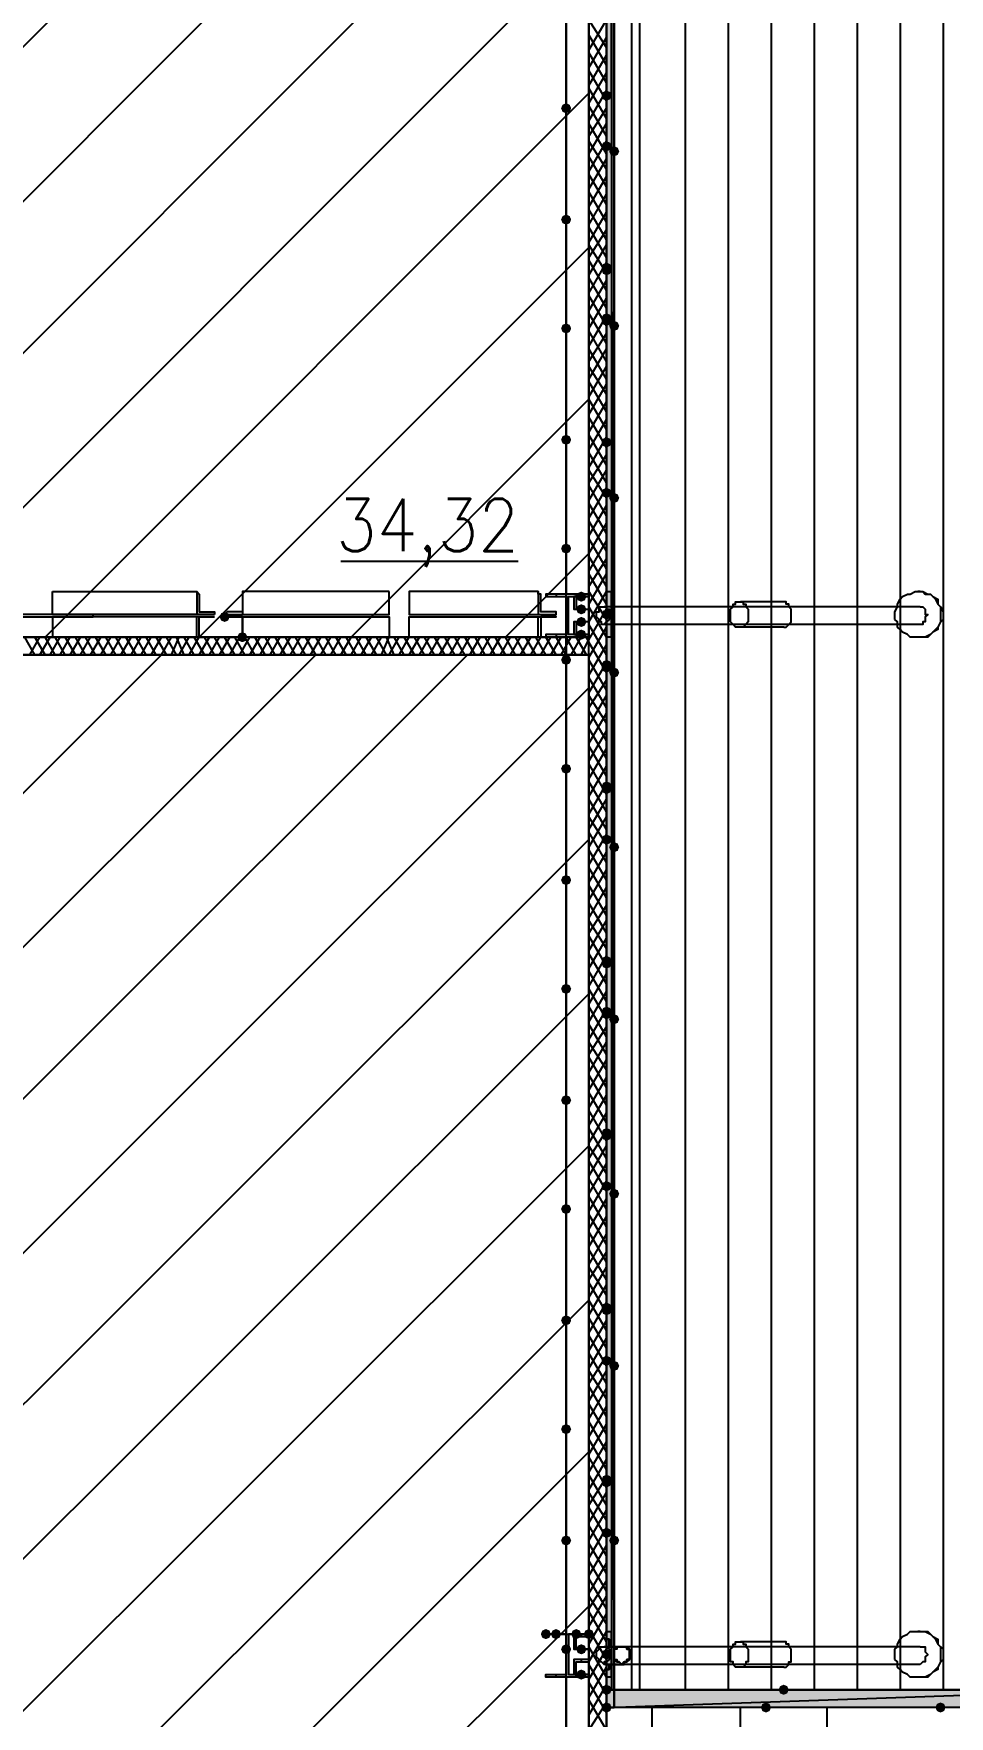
# Model space of a CAD drawing. Header units: millimetres. Extents: x 0 to 420, y 0 to 297.
# Drawn here: x 383.65 to 398.97, y 136.67 to 164.82 of the extents above; entities that cross this region are included whole.
import ezdxf

# ---------------------------------------------------------------- set-up
doc = ezdxf.new("R2010")
doc.units = ezdxf.units.MM
doc.layers.get('0').update_dxf_attribs({"linetype": 'CONTINUOUS'})
doc.styles.get("Standard").update_dxf_attribs({"font": 'STANDARD'})

msp = doc.modelspace()

# ---------------------------------------------------------------- hatches: boundary and pattern name
at = {"true_color": 0x000007}
h = msp.add_hatch(color=0, dxfattribs=at)
h.paths.add_polyline_path([(393.361333, 219.456), (393.361333, 136.821333), (393.234333, 219.456)], flags=0)
h.paths.add_polyline_path([(393.361333, 136.821333), (393.234333, 219.456), (393.234333, 136.821333)], flags=0)
h = msp.add_hatch(color=0, dxfattribs=at)
h.paths.add_polyline_path([(393.234333, 172.466), (393.234333, 155.109333)], flags=0)
h.paths.add_polyline_path([(393.234333, 155.109333), (393.234333, 172.466)], flags=0)
at = {"true_color": 0x0000fe}
for points in [[(393.319, 163.787667), (393.294129, 163.727871), (393.234333, 163.703), (393.174537, 163.727871), (393.149667, 163.787667), (393.174537, 163.847462), (393.234333, 163.872333), (393.294129, 163.847463)], [(393.319, 163.787667), (393.294129, 163.727871), (393.234333, 163.703), (393.174537, 163.727871), (393.149667, 163.787667), (393.174537, 163.847462), (393.234333, 163.872333), (393.294129, 163.847463)], [(393.319, 162.941), (393.294129, 162.881204), (393.234333, 162.856333), (393.174537, 162.881204), (393.149667, 162.941), (393.174537, 163.000796), (393.234333, 163.025667), (393.294129, 163.000796)], [(393.319, 162.941), (393.294129, 162.881204), (393.234333, 162.856333), (393.174537, 162.881204), (393.149667, 162.941), (393.174537, 163.000796), (393.234333, 163.025667), (393.294129, 163.000796)], [(393.319, 162.941), (393.294129, 162.881204), (393.234333, 162.856333), (393.174537, 162.881204), (393.149667, 162.941), (393.174537, 163.000796), (393.234333, 163.025667), (393.294129, 163.000796)], [(393.446, 162.856333), (393.421129, 162.796537), (393.361333, 162.771667), (393.301537, 162.796537), (393.276667, 162.856333), (393.301537, 162.916129), (393.361333, 162.941), (393.421129, 162.916129)], [(393.319, 160.909), (393.294129, 160.849204), (393.234333, 160.824333), (393.174537, 160.849204), (393.149667, 160.909), (393.174537, 160.968796), (393.234333, 160.993667), (393.294129, 160.968796)], [(393.319, 160.866667), (393.294129, 160.806871), (393.234333, 160.782), (393.174537, 160.806871), (393.149667, 160.866667), (393.174537, 160.926462), (393.234333, 160.951333), (393.294129, 160.926463)], [(393.319, 160.062333), (393.294129, 160.002537), (393.234333, 159.977667), (393.174537, 160.002537), (393.149667, 160.062333), (393.174537, 160.122129), (393.234333, 160.147), (393.294129, 160.122129)], [(393.319, 160.02), (393.294129, 159.960204), (393.234333, 159.935333), (393.174537, 159.960204), (393.149667, 160.02), (393.174537, 160.079796), (393.234333, 160.104667), (393.294129, 160.079796)], [(393.319, 160.02), (393.294129, 159.960204), (393.234333, 159.935333), (393.174537, 159.960204), (393.149667, 160.02), (393.174537, 160.079796), (393.234333, 160.104667), (393.294129, 160.079796)], [(393.446, 159.935333), (393.421129, 159.875537), (393.361333, 159.850667), (393.301537, 159.875537), (393.276667, 159.935333), (393.301537, 159.995129), (393.361333, 160.02), (393.421129, 159.995129)], [(393.319, 157.988), (393.294129, 157.928204), (393.234333, 157.903333), (393.174537, 157.928204), (393.149667, 157.988), (393.174537, 158.047796), (393.234333, 158.072667), (393.294129, 158.047796)], [(393.319, 157.988), (393.294129, 157.928204), (393.234333, 157.903333), (393.174537, 157.928204), (393.149667, 157.988), (393.174537, 158.047796), (393.234333, 158.072667), (393.294129, 158.047796)], [(393.319, 157.141333), (393.294129, 157.081537), (393.234333, 157.056667), (393.174537, 157.081537), (393.149667, 157.141333), (393.174537, 157.201129), (393.234333, 157.226), (393.294129, 157.201129)], [(393.319, 157.141333), (393.294129, 157.081537), (393.234333, 157.056667), (393.174537, 157.081537), (393.149667, 157.141333), (393.174537, 157.201129), (393.234333, 157.226), (393.294129, 157.201129)], [(393.319, 157.141333), (393.294129, 157.081537), (393.234333, 157.056667), (393.174537, 157.081537), (393.149667, 157.141333), (393.174537, 157.201129), (393.234333, 157.226), (393.294129, 157.201129)], [(393.446, 157.056667), (393.421129, 156.996871), (393.361333, 156.972), (393.301537, 156.996871), (393.276667, 157.056667), (393.301537, 157.116462), (393.361333, 157.141333), (393.421129, 157.116463)], [(393.319, 155.109333), (393.294129, 155.049537), (393.234333, 155.024667), (393.174537, 155.049537), (393.149667, 155.109333), (393.174537, 155.169129), (393.234333, 155.194), (393.294129, 155.169129)], [(393.319, 155.109333), (393.294129, 155.049537), (393.234333, 155.024667), (393.174537, 155.049537), (393.149667, 155.109333), (393.174537, 155.169129), (393.234333, 155.194), (393.294129, 155.169129)], [(393.319, 155.109333), (393.294129, 155.049537), (393.234333, 155.024667), (393.174537, 155.049537), (393.149667, 155.109333), (393.174537, 155.169129), (393.234333, 155.194), (393.294129, 155.169129)], [(393.319, 154.262667), (393.294129, 154.202871), (393.234333, 154.178), (393.174537, 154.202871), (393.149667, 154.262667), (393.174537, 154.322462), (393.234333, 154.347333), (393.294129, 154.322463)], [(393.319, 154.220333), (393.294129, 154.160537), (393.234333, 154.135667), (393.174537, 154.160537), (393.149667, 154.220333), (393.174537, 154.280129), (393.234333, 154.305), (393.294129, 154.280129)], [(393.319, 154.220333), (393.294129, 154.160537), (393.234333, 154.135667), (393.174537, 154.160537), (393.149667, 154.220333), (393.174537, 154.280129), (393.234333, 154.305), (393.294129, 154.280129)], [(393.446, 154.135667), (393.421129, 154.075871), (393.361333, 154.051), (393.301537, 154.075871), (393.276667, 154.135667), (393.301537, 154.195462), (393.361333, 154.220333), (393.421129, 154.195463)], [(393.319, 152.230667), (393.294129, 152.170871), (393.234333, 152.146), (393.174537, 152.170871), (393.149667, 152.230667), (393.174537, 152.290462), (393.234333, 152.315333), (393.294129, 152.290463)], [(393.319, 152.188333), (393.294129, 152.128537), (393.234333, 152.103667), (393.174537, 152.128537), (393.149667, 152.188333), (393.174537, 152.248129), (393.234333, 152.273), (393.294129, 152.248129)], [(393.319, 151.341667), (393.294129, 151.281871), (393.234333, 151.257), (393.174537, 151.281871), (393.149667, 151.341667), (393.174537, 151.401462), (393.234333, 151.426333), (393.294129, 151.401463)], [(393.319, 151.341667), (393.294129, 151.281871), (393.234333, 151.257), (393.174537, 151.281871), (393.149667, 151.341667), (393.174537, 151.401462), (393.234333, 151.426333), (393.294129, 151.401463)], [(393.319, 151.341667), (393.294129, 151.281871), (393.234333, 151.257), (393.174537, 151.281871), (393.149667, 151.341667), (393.174537, 151.401462), (393.234333, 151.426333), (393.294129, 151.401463)], [(393.446, 151.214667), (393.421129, 151.154871), (393.361333, 151.13), (393.301537, 151.154871), (393.276667, 151.214667), (393.301537, 151.274462), (393.361333, 151.299333), (393.421129, 151.274463)], [(393.319, 149.309667), (393.294129, 149.249871), (393.234333, 149.225), (393.174537, 149.249871), (393.149667, 149.309667), (393.174537, 149.369462), (393.234333, 149.394333), (393.294129, 149.369463)], [(393.319, 149.267333), (393.294129, 149.207537), (393.234333, 149.182667), (393.174537, 149.207537), (393.149667, 149.267333), (393.174537, 149.327129), (393.234333, 149.352), (393.294129, 149.327129)], [(393.319, 148.463), (393.294129, 148.403204), (393.234333, 148.378333), (393.174537, 148.403204), (393.149667, 148.463), (393.174537, 148.522796), (393.234333, 148.547667), (393.294129, 148.522796)], [(393.319, 148.420667), (393.294129, 148.360871), (393.234333, 148.336), (393.174537, 148.360871), (393.149667, 148.420667), (393.174537, 148.480462), (393.234333, 148.505333), (393.294129, 148.480463)], [(393.319, 148.420667), (393.294129, 148.360871), (393.234333, 148.336), (393.174537, 148.360871), (393.149667, 148.420667), (393.174537, 148.480462), (393.234333, 148.505333), (393.294129, 148.480463)], [(393.446, 148.336), (393.421129, 148.276204), (393.361333, 148.251333), (393.301537, 148.276204), (393.276667, 148.336), (393.301537, 148.395796), (393.361333, 148.420667), (393.421129, 148.395796)], [(393.319, 146.431), (393.294129, 146.371204), (393.234333, 146.346333), (393.174537, 146.371204), (393.149667, 146.431), (393.174537, 146.490796), (393.234333, 146.515667), (393.294129, 146.490796)], [(393.319, 146.388667), (393.294129, 146.328871), (393.234333, 146.304), (393.174537, 146.328871), (393.149667, 146.388667), (393.174537, 146.448462), (393.234333, 146.473333), (393.294129, 146.448463)], [(393.319, 145.542), (393.294129, 145.482204), (393.234333, 145.457333), (393.174537, 145.482204), (393.149667, 145.542), (393.174537, 145.601796), (393.234333, 145.626667), (393.294129, 145.601796)], [(393.319, 145.542), (393.294129, 145.482204), (393.234333, 145.457333), (393.174537, 145.482204), (393.149667, 145.542), (393.174537, 145.601796), (393.234333, 145.626667), (393.294129, 145.601796)], [(393.319, 145.542), (393.294129, 145.482204), (393.234333, 145.457333), (393.174537, 145.482204), (393.149667, 145.542), (393.174537, 145.601796), (393.234333, 145.626667), (393.294129, 145.601796)], [(393.446, 145.415), (393.421129, 145.355204), (393.361333, 145.330333), (393.301537, 145.355204), (393.276667, 145.415), (393.301537, 145.474796), (393.361333, 145.499667), (393.421129, 145.474796)], [(393.319, 143.51), (393.294129, 143.450204), (393.234333, 143.425333), (393.174537, 143.450204), (393.149667, 143.51), (393.174537, 143.569796), (393.234333, 143.594667), (393.294129, 143.569796)], [(393.319, 143.467667), (393.294129, 143.407871), (393.234333, 143.383), (393.174537, 143.407871), (393.149667, 143.467667), (393.174537, 143.527462), (393.234333, 143.552333), (393.294129, 143.527463)], [(393.319, 142.621), (393.294129, 142.561204), (393.234333, 142.536333), (393.174537, 142.561204), (393.149667, 142.621), (393.174537, 142.680796), (393.234333, 142.705667), (393.294129, 142.680796)], [(393.319, 142.621), (393.294129, 142.561204), (393.234333, 142.536333), (393.174537, 142.561204), (393.149667, 142.621), (393.174537, 142.680796), (393.234333, 142.705667), (393.294129, 142.680796)], [(393.319, 142.621), (393.294129, 142.561204), (393.234333, 142.536333), (393.174537, 142.561204), (393.149667, 142.621), (393.174537, 142.680796), (393.234333, 142.705667), (393.294129, 142.680796)], [(393.446, 142.536333), (393.421129, 142.476537), (393.361333, 142.451667), (393.301537, 142.476537), (393.276667, 142.536333), (393.301537, 142.596129), (393.361333, 142.621), (393.421129, 142.596129)], [(393.319, 140.631333), (393.294129, 140.571537), (393.234333, 140.546667), (393.174537, 140.571537), (393.149667, 140.631333), (393.174537, 140.691129), (393.234333, 140.716), (393.294129, 140.691129)], [(393.319, 140.589), (393.294129, 140.529204), (393.234333, 140.504333), (393.174537, 140.529204), (393.149667, 140.589), (393.174537, 140.648796), (393.234333, 140.673667), (393.294129, 140.648796)], [(393.319, 139.742333), (393.294129, 139.682537), (393.234333, 139.657667), (393.174537, 139.682537), (393.149667, 139.742333), (393.174537, 139.802129), (393.234333, 139.827), (393.294129, 139.802129)], [(393.319, 139.742333), (393.294129, 139.682537), (393.234333, 139.657667), (393.174537, 139.682537), (393.149667, 139.742333), (393.174537, 139.802129), (393.234333, 139.827), (393.294129, 139.802129)], [(393.319, 139.742333), (393.294129, 139.682537), (393.234333, 139.657667), (393.174537, 139.682537), (393.149667, 139.742333), (393.174537, 139.802129), (393.234333, 139.827), (393.294129, 139.802129)], [(393.446, 139.615333), (393.421129, 139.555537), (393.361333, 139.530667), (393.301537, 139.555537), (393.276667, 139.615333), (393.301537, 139.675129), (393.361333, 139.7), (393.421129, 139.675129)], [(393.319, 137.710333), (393.294129, 137.650537), (393.234333, 137.625667), (393.174537, 137.650537), (393.149667, 137.710333), (393.174537, 137.770129), (393.234333, 137.795), (393.294129, 137.770129)], [(393.319, 137.710333), (393.294129, 137.650537), (393.234333, 137.625667), (393.174537, 137.650537), (393.149667, 137.710333), (393.174537, 137.770129), (393.234333, 137.795), (393.294129, 137.770129)], [(393.319, 137.117667), (393.294129, 137.057871), (393.234333, 137.033), (393.174537, 137.057871), (393.149667, 137.117667), (393.174537, 137.177462), (393.234333, 137.202333), (393.294129, 137.177463)], [(393.319, 137.117667), (393.294129, 137.057871), (393.234333, 137.033), (393.174537, 137.057871), (393.149667, 137.117667), (393.174537, 137.177462), (393.234333, 137.202333), (393.294129, 137.177463)], [(396.282333, 137.117667), (396.257462, 137.057871), (396.197667, 137.033), (396.137871, 137.057871), (396.113, 137.117667), (396.137871, 137.177462), (396.197667, 137.202333), (396.257462, 137.177463)], [(393.319, 136.821333), (393.294129, 136.761537), (393.234333, 136.736667), (393.174537, 136.761537), (393.149667, 136.821333), (393.174537, 136.881129), (393.234333, 136.906), (393.294129, 136.881129)], [(393.319, 136.821333), (393.294129, 136.761537), (393.234333, 136.736667), (393.174537, 136.761537), (393.149667, 136.821333), (393.174537, 136.881129), (393.234333, 136.906), (393.294129, 136.881129)], [(393.319, 136.821333), (393.294129, 136.761537), (393.234333, 136.736667), (393.174537, 136.761537), (393.149667, 136.821333), (393.174537, 136.881129), (393.234333, 136.906), (393.294129, 136.881129)], [(395.986, 136.821333), (395.961129, 136.761537), (395.901333, 136.736667), (395.841537, 136.761537), (395.816667, 136.821333), (395.841537, 136.881129), (395.901333, 136.906), (395.961129, 136.881129)], [(398.907, 136.821333), (398.882129, 136.761537), (398.822333, 136.736667), (398.762538, 136.761537), (398.737667, 136.821333), (398.762537, 136.881129), (398.822333, 136.906), (398.882129, 136.881129)]]:
    msp.add_hatch(color=0, dxfattribs=at).paths.add_polyline_path(points, flags=0)
at = {"true_color": 0x000007}
for points in [[(392.641667, 163.576), (392.616796, 163.516204), (392.557, 163.491333), (392.497204, 163.516204), (392.472333, 163.576), (392.497204, 163.635796), (392.557, 163.660667), (392.616796, 163.635796)], [(392.641667, 161.713333), (392.616796, 161.653537), (392.557, 161.628667), (392.497204, 161.653537), (392.472333, 161.713333), (392.497204, 161.773129), (392.557, 161.798), (392.616796, 161.773129)], [(392.641667, 159.893), (392.616796, 159.833204), (392.557, 159.808333), (392.497204, 159.833204), (392.472333, 159.893), (392.497204, 159.952796), (392.557, 159.977667), (392.616796, 159.952796)], [(392.641667, 158.030333), (392.616796, 157.970537), (392.557, 157.945667), (392.497204, 157.970537), (392.472333, 158.030333), (392.497204, 158.090129), (392.557, 158.115), (392.616796, 158.090129)], [(392.641667, 156.21), (392.616796, 156.150204), (392.557, 156.125333), (392.497204, 156.150204), (392.472333, 156.21), (392.497204, 156.269796), (392.557, 156.294667), (392.616796, 156.269796)], [(392.895667, 155.405667), (392.870796, 155.345871), (392.811, 155.321), (392.751204, 155.345871), (392.726333, 155.405667), (392.751204, 155.465462), (392.811, 155.490333), (392.870796, 155.465463)], [(386.926667, 155.067), (386.901796, 155.007204), (386.842, 154.982333), (386.782204, 155.007204), (386.757333, 155.067), (386.782204, 155.126796), (386.842, 155.151667), (386.901796, 155.126796)], [(392.895667, 155.194), (392.870796, 155.134204), (392.811, 155.109333), (392.751204, 155.134204), (392.726333, 155.194), (392.751204, 155.253796), (392.811, 155.278667), (392.870796, 155.253796)], [(392.895667, 154.982333), (392.870796, 154.922537), (392.811, 154.897667), (392.751204, 154.922537), (392.726333, 154.982333), (392.751204, 155.042129), (392.811, 155.067), (392.870796, 155.042129)], [(392.895667, 154.770667), (392.870796, 154.710871), (392.811, 154.686), (392.751204, 154.710871), (392.726333, 154.770667), (392.751204, 154.830462), (392.811, 154.855333), (392.870796, 154.830463)], [(387.223, 154.728333), (387.198129, 154.668537), (387.138333, 154.643667), (387.078538, 154.668537), (387.053667, 154.728333), (387.078537, 154.788129), (387.138333, 154.813), (387.198129, 154.788129)], [(392.641667, 154.347333), (392.616796, 154.287537), (392.557, 154.262667), (392.497204, 154.287537), (392.472333, 154.347333), (392.497204, 154.407129), (392.557, 154.432), (392.616796, 154.407129)], [(392.641667, 152.527), (392.616796, 152.467204), (392.557, 152.442333), (392.497204, 152.467204), (392.472333, 152.527), (392.497204, 152.586796), (392.557, 152.611667), (392.616796, 152.586796)], [(392.641667, 150.664333), (392.616796, 150.604537), (392.557, 150.579667), (392.497204, 150.604537), (392.472333, 150.664333), (392.497204, 150.724129), (392.557, 150.749), (392.616796, 150.724129)], [(392.641667, 148.844), (392.616796, 148.784204), (392.557, 148.759333), (392.497204, 148.784204), (392.472333, 148.844), (392.497204, 148.903796), (392.557, 148.928667), (392.616796, 148.903796)], [(392.641667, 146.981333), (392.616796, 146.921537), (392.557, 146.896667), (392.497204, 146.921537), (392.472333, 146.981333), (392.497204, 147.041129), (392.557, 147.066), (392.616796, 147.041129)], [(392.641667, 145.161), (392.616796, 145.101204), (392.557, 145.076333), (392.497204, 145.101204), (392.472333, 145.161), (392.497204, 145.220796), (392.557, 145.245667), (392.616796, 145.220796)], [(392.641667, 143.298333), (392.616796, 143.238537), (392.557, 143.213667), (392.497204, 143.238537), (392.472333, 143.298333), (392.497204, 143.358129), (392.557, 143.383), (392.616796, 143.358129)], [(392.641667, 141.478), (392.616796, 141.418204), (392.557, 141.393333), (392.497204, 141.418204), (392.472333, 141.478), (392.497204, 141.537796), (392.557, 141.562667), (392.616796, 141.537796)], [(392.641667, 139.615333), (392.616796, 139.555537), (392.557, 139.530667), (392.497204, 139.555537), (392.472333, 139.615333), (392.497204, 139.675129), (392.557, 139.7), (392.616796, 139.675129)], [(392.303, 138.049), (392.278129, 137.989204), (392.218333, 137.964333), (392.158537, 137.989204), (392.133667, 138.049), (392.158537, 138.108796), (392.218333, 138.133667), (392.278129, 138.108796)], [(392.472333, 138.049), (392.447462, 137.989204), (392.387667, 137.964333), (392.327871, 137.989204), (392.303, 138.049), (392.327871, 138.108796), (392.387667, 138.133667), (392.447462, 138.108796)], [(392.811, 138.049), (392.786129, 137.989204), (392.726333, 137.964333), (392.666538, 137.989204), (392.641667, 138.049), (392.666537, 138.108796), (392.726333, 138.133667), (392.786129, 138.108796)], [(393.022667, 138.049), (392.997796, 137.989204), (392.938, 137.964333), (392.878204, 137.989204), (392.853333, 138.049), (392.878204, 138.108796), (392.938, 138.133667), (392.997796, 138.108796)], [(392.641667, 137.795), (392.616796, 137.735204), (392.557, 137.710333), (392.497204, 137.735204), (392.472333, 137.795), (392.497204, 137.854796), (392.557, 137.879667), (392.616796, 137.854796)], [(392.895667, 137.795), (392.870796, 137.735204), (392.811, 137.710333), (392.751204, 137.735204), (392.726333, 137.795), (392.751204, 137.854796), (392.811, 137.879667), (392.870796, 137.854796)], [(392.895667, 137.371667), (392.870796, 137.311871), (392.811, 137.287), (392.751204, 137.311871), (392.726333, 137.371667), (392.751204, 137.431462), (392.811, 137.456333), (392.870796, 137.431463)]]:
    msp.add_hatch(color=0, dxfattribs=at).paths.add_polyline_path(points, flags=0)
h = msp.add_hatch(color=0, dxfattribs=at)
h.paths.add_polyline_path([(393.234333, 155.109333), (393.234333, 137.710333)], flags=0)
h.paths.add_polyline_path([(393.234333, 137.710333), (393.234333, 155.109333)], flags=0)
h = msp.add_hatch(color=0, dxfattribs=at)
h.paths.add_polyline_path([(393.234333, 137.710333), (393.234333, 119.634)], flags=0)
h.paths.add_polyline_path([(393.234333, 119.634), (393.234333, 137.710333)], flags=0)
h = msp.add_hatch(color=0, dxfattribs=at)
h.paths.add_polyline_path([(401.785667, 136.821333), (393.234333, 136.821333), (401.785667, 137.117667)], flags=0)
h.paths.add_polyline_path([(393.234333, 136.821333), (401.785667, 137.117667), (393.234333, 137.117667)], flags=0)

# ---------------------------------------------------------------- linework, layer by layer
at = {"color": 0, "true_color": 0x000007}
for points in [[(393.234333, 119.972667), (393.234333, 236.897333)], [(393.234333, 219.456), (393.234333, 136.821333), (393.234333, 219.456), (393.234333, 136.821333)], [(393.234333, 219.456), (393.234333, 136.821333)], [(393.234333, 219.456), (393.234333, 136.821333)], [(392.938, 178.138667), (392.938, 154.728333)], [(393.234333, 172.466), (393.234333, 155.109333), (393.234333, 172.466), (393.234333, 155.109333)], [(392.938, 164.549667), (393.234333, 165.057667)], [(393.234333, 164.592), (392.938, 165.057667)], [(393.234333, 164.295667), (392.938, 164.803667)], [(392.938, 164.253333), (393.234333, 164.761333)], [(393.234333, 163.999333), (392.938, 164.507333)], [(392.938, 163.957), (393.234333, 164.465)], [(393.234333, 163.703), (392.938, 164.211)], [(392.938, 163.660667), (393.234333, 164.168667)], [(393.234333, 163.406667), (392.938, 163.914667)], [(392.938, 163.364333), (393.234333, 163.872333)], [(393.234333, 163.110333), (392.938, 163.618333)], [(392.938, 163.110333), (393.234333, 163.576)], [(392.938, 162.814), (393.234333, 163.322)], [(393.234333, 162.814), (392.938, 163.322)], [(392.938, 162.517667), (393.234333, 163.025667)], [(393.234333, 162.56), (392.938, 163.025667)], [(393.234333, 162.263667), (392.938, 162.771667)], [(392.938, 162.221333), (393.234333, 162.729333)], [(393.234333, 161.967333), (392.938, 162.475333)], [(392.938, 161.925), (393.234333, 162.433)], [(393.234333, 161.671), (392.938, 162.179)], [(392.938, 161.628667), (393.234333, 162.136667)], [(393.234333, 161.374667), (392.938, 161.882667)], [(392.938, 161.332333), (393.234333, 161.840333)], [(393.234333, 161.078333), (392.938, 161.586333)], [(392.938, 161.078333), (393.234333, 161.544)], [(392.938, 160.782), (393.234333, 161.29)], [(393.234333, 160.824333), (392.938, 161.29)], [(393.234333, 160.528), (392.938, 161.036)], [(392.938, 160.485667), (393.234333, 160.993667)], [(393.234333, 160.231667), (392.938, 160.739667)], [(392.938, 160.189333), (393.234333, 160.697333)], [(393.234333, 159.935333), (392.938, 160.443333)], [(392.938, 159.893), (393.234333, 160.401)], [(393.234333, 159.639), (392.938, 160.147)], [(392.938, 159.596667), (393.234333, 160.104667)], [(393.234333, 159.342667), (392.938, 159.850667)], [(392.938, 159.342667), (393.234333, 159.808333)], [(392.938, 159.046333), (393.234333, 159.554333)], [(393.234333, 159.046333), (392.938, 159.554333)], [(392.938, 158.75), (393.234333, 159.258)], [(393.234333, 158.792333), (392.938, 159.258)], [(393.234333, 158.496), (392.938, 159.004)], [(392.938, 158.453667), (393.234333, 158.961667)], [(393.234333, 158.199667), (392.938, 158.707667)], [(392.938, 158.157333), (393.234333, 158.665333)], [(393.234333, 157.903333), (392.938, 158.411333)], [(392.938, 157.861), (393.234333, 158.369)], [(393.234333, 157.607), (392.938, 158.115)], [(392.938, 157.564667), (393.234333, 158.072667)], [(393.234333, 157.310667), (392.938, 157.818667)], [(392.938, 157.310667), (393.234333, 157.776333)], [(392.938, 157.014333), (393.234333, 157.522333)], [(393.234333, 157.056667), (392.938, 157.522333)], [(393.234333, 156.760333), (392.938, 157.268333)], [(392.938, 156.718), (393.234333, 157.226)], [(393.234333, 156.464), (392.938, 156.972)], [(392.938, 156.421667), (393.234333, 156.929667)], [(393.234333, 156.167667), (392.938, 156.675667)], [(392.938, 156.125333), (393.234333, 156.633333)], [(393.234333, 155.871333), (392.938, 156.379333)], [(392.938, 155.829), (393.234333, 156.337)], [(388.789333, 155.998333), (391.752667, 155.998333)], [(393.234333, 155.575), (392.938, 156.083)], [(392.938, 155.575), (393.234333, 156.040667)], [(392.938, 155.278667), (393.234333, 155.786667)], [(393.234333, 155.278667), (392.938, 155.786667)], [(386.376333, 155.490333), (386.418667, 155.448)], [(386.418667, 155.448), (386.418667, 155.151667), (386.672667, 155.151667), (386.672667, 155.109333)], [(387.138333, 155.448), (387.138333, 155.151667), (387.096, 155.151667), (386.884333, 155.151667), (386.842, 155.109333)], [(387.138333, 155.490333), (387.138333, 155.448)], [(392.091333, 155.490333), (389.932333, 155.490333), (389.932333, 155.109333), (392.091333, 155.109333), (392.387667, 155.109333), (392.387667, 155.151667), (392.133667, 155.151667), (392.133667, 155.448), (392.091333, 155.448), (392.091333, 155.490333), (392.091333, 155.109333)], [(392.218333, 155.448), (392.218333, 155.405667)], [(392.387667, 155.448), (392.387667, 155.405667)], [(392.557, 155.448), (392.557, 154.728333)], [(392.726333, 155.448), (392.726333, 155.405667)], [(392.938, 154.982333), (393.234333, 155.490333)], [(393.234333, 155.024667), (392.938, 155.490333)], [(392.938, 155.448), (392.938, 155.405667)], [(393.319, 154.728333), (393.234333, 154.728333), (393.234333, 154.770667), (393.234333, 154.813), (393.234333, 154.855333), (393.234333, 154.897667), (393.234333, 154.982333), (393.234333, 155.024667), (393.234333, 155.109333), (393.234333, 155.151667), (393.234333, 155.236333), (393.234333, 155.278667), (393.234333, 155.363333), (393.234333, 155.405667), (393.234333, 155.448), (393.234333, 155.490333), (393.319, 155.490333)], [(393.319, 154.728333), (393.319, 154.770667), (393.319, 154.813), (393.319, 154.855333), (393.319, 154.897667), (393.319, 154.982333), (393.319, 155.024667), (393.319, 155.109333), (393.319, 155.151667), (393.319, 155.236333), (393.319, 155.278667), (393.319, 155.363333), (393.319, 155.405667), (393.319, 155.448), (393.319, 155.490333)], [(398.483667, 155.490333), (398.441333, 155.490333)], [(398.483667, 155.490333), (398.526, 155.490333), (398.610667, 155.448), (398.653, 155.448), (398.695333, 155.405667), (398.78, 155.363333), (398.78, 155.278667), (398.822333, 155.236333), (398.864667, 155.151667), (398.864667, 155.109333), (398.864667, 155.024667), (398.822333, 154.982333), (398.78, 154.897667), (398.78, 154.855333), (398.695333, 154.813), (398.653, 154.770667), (398.610667, 154.728333), (398.526, 154.728333), (398.483667, 154.728333)], [(393.234333, 154.728333), (392.938, 155.236333)], [(392.938, 154.686), (393.234333, 155.194)], [(398.483667, 155.236333), (393.192, 155.236333)], [(396.197667, 155.321), (395.478, 155.321)], [(396.197667, 154.897667), (396.24, 154.897667), (396.282333, 154.94), (396.324667, 154.982333), (396.324667, 155.024667), (396.324667, 155.067), (396.324667, 155.109333), (396.324667, 155.151667), (396.324667, 155.194), (396.282333, 155.236333), (396.282333, 155.278667), (396.24, 155.278667), (396.24, 155.321), (396.197667, 155.321)], [(398.483667, 155.236333), (398.526, 155.236333), (398.568333, 155.194), (398.568333, 155.151667), (398.568333, 155.109333), (398.610667, 155.109333), (398.568333, 155.067), (398.568333, 155.024667), (398.568333, 154.982333), (398.526, 154.982333), (398.526, 154.94), (398.483667, 154.94)], [(386.672667, 155.109333), (386.376333, 155.109333)], [(386.672667, 155.067), (386.376333, 155.067)], [(386.418667, 154.728333), (386.418667, 155.024667), (386.418667, 155.067), (386.672667, 155.067)], [(386.842, 155.109333), (387.138333, 155.109333)], [(387.138333, 155.067), (387.096, 155.067), (386.884333, 155.067), (386.842, 155.067), (387.138333, 155.067), (387.138333, 155.024667), (387.138333, 154.728333)], [(392.091333, 154.728333), (389.932333, 154.728333), (389.932333, 155.067), (392.091333, 155.067), (392.387667, 155.067), (392.133667, 155.067), (392.133667, 155.024667), (392.133667, 154.728333), (392.091333, 154.728333), (392.091333, 155.067)], [(393.234333, 154.432), (392.938, 154.94)], [(392.938, 154.389667), (393.234333, 154.897667)], [(398.483667, 154.94), (393.192, 154.94)], [(393.234333, 137.710333), (393.234333, 155.109333), (393.234333, 137.710333), (393.234333, 155.109333)], [(396.197667, 154.897667), (395.478, 154.897667)], [(392.938, 154.728333), (380.619, 154.728333)], [(383.667, 154.432), (383.497667, 154.728333)], [(383.582333, 154.432), (383.751667, 154.728333)], [(383.836333, 154.432), (383.667, 154.728333)], [(383.751667, 154.432), (383.921, 154.728333)], [(384.005667, 154.432), (383.836333, 154.728333)], [(383.921, 154.432), (384.090333, 154.728333)], [(384.175, 154.432), (384.005667, 154.728333)], [(384.090333, 154.432), (384.259667, 154.728333)], [(384.344333, 154.432), (384.175, 154.728333)], [(384.259667, 154.432), (384.429, 154.728333)], [(384.513667, 154.432), (384.344333, 154.728333)], [(384.429, 154.432), (384.598333, 154.728333)], [(384.683, 154.432), (384.513667, 154.728333)], [(384.598333, 154.432), (384.767667, 154.728333)], [(384.852333, 154.432), (384.683, 154.728333)], [(384.767667, 154.432), (384.937, 154.728333)], [(385.021667, 154.432), (384.852333, 154.728333)], [(384.937, 154.432), (385.106333, 154.728333)], [(385.191, 154.432), (385.021667, 154.728333)], [(385.106333, 154.432), (385.275667, 154.728333)], [(385.360333, 154.432), (385.191, 154.728333)], [(385.275667, 154.432), (385.445, 154.728333)], [(385.529667, 154.432), (385.360333, 154.728333)], [(385.445, 154.432), (385.614333, 154.728333)], [(385.699, 154.432), (385.529667, 154.728333)], [(385.614333, 154.432), (385.783667, 154.728333)], [(385.868333, 154.432), (385.699, 154.728333)], [(385.783667, 154.432), (385.953, 154.728333)], [(386.037667, 154.432), (385.868333, 154.728333)], [(385.953, 154.432), (386.08, 154.728333)], [(386.164667, 154.432), (386.037667, 154.728333)], [(386.08, 154.432), (386.249333, 154.728333)], [(386.334, 154.432), (386.164667, 154.728333)], [(386.249333, 154.432), (386.418667, 154.728333)], [(386.503333, 154.432), (386.334, 154.728333)], [(386.376333, 154.728333), (386.418667, 154.728333)], [(386.418667, 154.432), (386.588, 154.728333)], [(386.672667, 154.432), (386.503333, 154.728333)], [(386.588, 154.432), (386.757333, 154.728333)], [(386.842, 154.432), (386.672667, 154.728333)], [(386.757333, 154.432), (386.926667, 154.728333)], [(387.011333, 154.432), (386.842, 154.728333)], [(386.926667, 154.432), (387.096, 154.728333)], [(387.180667, 154.432), (387.011333, 154.728333)], [(387.096, 154.432), (387.265333, 154.728333)], [(387.35, 154.432), (387.180667, 154.728333)], [(387.265333, 154.432), (387.434667, 154.728333)], [(387.519333, 154.432), (387.35, 154.728333)], [(387.434667, 154.432), (387.604, 154.728333)], [(387.688667, 154.432), (387.519333, 154.728333)], [(387.604, 154.432), (387.773333, 154.728333)], [(387.858, 154.432), (387.688667, 154.728333)], [(387.773333, 154.432), (387.942667, 154.728333)], [(388.027333, 154.432), (387.858, 154.728333)], [(387.942667, 154.432), (388.112, 154.728333)], [(388.196667, 154.432), (388.027333, 154.728333)], [(388.112, 154.432), (388.281333, 154.728333)], [(388.366, 154.432), (388.196667, 154.728333)], [(388.281333, 154.432), (388.450667, 154.728333)], [(388.535333, 154.432), (388.366, 154.728333)], [(388.450667, 154.432), (388.62, 154.728333)], [(388.704667, 154.432), (388.535333, 154.728333)], [(388.62, 154.432), (388.789333, 154.728333)], [(388.874, 154.432), (388.704667, 154.728333)], [(388.789333, 154.432), (388.958667, 154.728333)], [(389.043333, 154.432), (388.874, 154.728333)], [(388.958667, 154.432), (389.128, 154.728333)], [(389.212667, 154.432), (389.043333, 154.728333)], [(389.128, 154.432), (389.297333, 154.728333)], [(389.382, 154.432), (389.212667, 154.728333)], [(389.297333, 154.432), (389.466667, 154.728333)], [(389.551333, 154.432), (389.382, 154.728333)], [(389.466667, 154.432), (389.593667, 154.728333)], [(389.678333, 154.432), (389.551333, 154.728333)], [(389.593667, 154.432), (389.763, 154.728333)], [(389.847667, 154.432), (389.678333, 154.728333)], [(389.763, 154.432), (389.932333, 154.728333)], [(390.017, 154.432), (389.847667, 154.728333)], [(389.932333, 154.432), (390.101667, 154.728333)], [(390.186333, 154.432), (390.017, 154.728333)], [(390.101667, 154.432), (390.271, 154.728333)], [(390.355667, 154.432), (390.186333, 154.728333)], [(390.271, 154.432), (390.440333, 154.728333)], [(390.525, 154.432), (390.355667, 154.728333)], [(390.440333, 154.432), (390.609667, 154.728333)], [(390.694333, 154.432), (390.525, 154.728333)], [(390.609667, 154.432), (390.779, 154.728333)], [(390.863667, 154.432), (390.694333, 154.728333)], [(390.779, 154.432), (390.948333, 154.728333)], [(391.033, 154.432), (390.863667, 154.728333)], [(390.948333, 154.432), (391.117667, 154.728333)], [(391.202333, 154.432), (391.033, 154.728333)], [(391.117667, 154.432), (391.287, 154.728333)], [(391.371667, 154.432), (391.202333, 154.728333)], [(391.287, 154.432), (391.456333, 154.728333)], [(391.541, 154.432), (391.371667, 154.728333)], [(391.456333, 154.432), (391.625667, 154.728333)], [(391.710333, 154.432), (391.541, 154.728333)], [(391.625667, 154.432), (391.795, 154.728333)], [(391.879667, 154.432), (391.710333, 154.728333)], [(391.795, 154.432), (391.964333, 154.728333)], [(392.049, 154.432), (391.879667, 154.728333)], [(391.964333, 154.432), (392.133667, 154.728333)], [(392.218333, 154.432), (392.049, 154.728333)], [(392.133667, 154.432), (392.303, 154.728333)], [(392.218333, 154.770667), (392.218333, 154.728333)], [(392.387667, 154.432), (392.218333, 154.728333)], [(392.303, 154.432), (392.472333, 154.728333)], [(392.387667, 154.770667), (392.387667, 154.728333)], [(392.557, 154.432), (392.387667, 154.728333)], [(392.472333, 154.432), (392.641667, 154.728333)], [(392.726333, 154.432), (392.557, 154.728333)], [(392.641667, 154.432), (392.811, 154.728333)], [(392.726333, 154.770667), (392.726333, 154.728333)], [(392.895667, 154.432), (392.726333, 154.728333)], [(392.811, 154.432), (392.938, 154.686)], [(392.938, 154.643667), (392.895667, 154.728333)], [(392.938, 154.770667), (392.938, 154.728333)], [(393.234333, 154.135667), (392.938, 154.643667)], [(392.938, 154.093333), (393.234333, 154.601333)], [(398.483667, 154.728333), (398.441333, 154.728333)], [(373.761, 154.432), (392.938, 154.432)], [(392.938, 154.432), (392.938, 119.972667)], [(393.234333, 153.839333), (392.938, 154.347333)], [(392.938, 153.797), (393.234333, 154.305)], [(393.234333, 153.543), (392.938, 154.051)], [(392.938, 153.543), (393.234333, 154.008667)], [(392.938, 153.246667), (393.234333, 153.754667)], [(393.234333, 153.289), (392.938, 153.754667)], [(393.234333, 152.992667), (392.938, 153.500667)], [(392.938, 152.950333), (393.234333, 153.458333)], [(393.234333, 152.696333), (392.938, 153.204333)], [(392.938, 152.654), (393.234333, 153.162)], [(393.234333, 152.4), (392.938, 152.908)], [(392.938, 152.357667), (393.234333, 152.865667)], [(393.234333, 152.103667), (392.938, 152.611667)], [(392.938, 152.061333), (393.234333, 152.569333)], [(393.234333, 151.807333), (392.938, 152.315333)], [(392.938, 151.765), (393.234333, 152.273)], [(392.938, 151.511), (393.234333, 152.019)], [(393.234333, 151.511), (392.938, 152.019)], [(392.938, 151.214667), (393.234333, 151.722667)], [(393.234333, 151.257), (392.938, 151.722667)], [(393.234333, 150.960667), (392.938, 151.468667)], [(392.938, 150.918333), (393.234333, 151.426333)], [(393.234333, 150.664333), (392.938, 151.172333)], [(392.938, 150.622), (393.234333, 151.13)], [(393.234333, 150.368), (392.938, 150.876)], [(392.938, 150.325667), (393.234333, 150.833667)], [(393.234333, 150.071667), (392.938, 150.579667)], [(392.938, 150.029333), (393.234333, 150.537333)], [(393.234333, 149.775333), (392.938, 150.283333)], [(392.938, 149.775333), (393.234333, 150.241)], [(392.938, 149.479), (393.234333, 149.987)], [(393.234333, 149.521333), (392.938, 149.987)], [(393.234333, 149.225), (392.938, 149.733)], [(392.938, 149.182667), (393.234333, 149.690667)], [(393.234333, 148.928667), (392.938, 149.436667)], [(392.938, 148.886333), (393.234333, 149.394333)], [(393.234333, 148.632333), (392.938, 149.140333)], [(392.938, 148.59), (393.234333, 149.098)], [(393.234333, 148.336), (392.938, 148.844)], [(392.938, 148.293667), (393.234333, 148.801667)], [(393.234333, 148.039667), (392.938, 148.547667)], [(392.938, 147.997333), (393.234333, 148.505333)], [(393.234333, 147.743333), (392.938, 148.251333)], [(392.938, 147.743333), (393.234333, 148.209)], [(392.938, 147.447), (393.234333, 147.955)], [(393.234333, 147.489333), (392.938, 147.955)], [(393.234333, 147.193), (392.938, 147.701)], [(392.938, 147.150667), (393.234333, 147.658667)], [(393.234333, 146.896667), (392.938, 147.404667)], [(392.938, 146.854333), (393.234333, 147.362333)], [(393.234333, 146.600333), (392.938, 147.108333)], [(392.938, 146.558), (393.234333, 147.066)], [(393.234333, 146.304), (392.938, 146.812)], [(392.938, 146.261667), (393.234333, 146.769667)], [(393.234333, 146.007667), (392.938, 146.515667)], [(392.938, 146.007667), (393.234333, 146.473333)], [(392.938, 145.711333), (393.234333, 146.219333)], [(393.234333, 145.753667), (392.938, 146.219333)], [(393.234333, 145.457333), (392.938, 145.965333)], [(392.938, 145.415), (393.234333, 145.923)], [(393.234333, 145.161), (392.938, 145.669)], [(392.938, 145.118667), (393.234333, 145.626667)], [(393.234333, 144.864667), (392.938, 145.372667)], [(392.938, 144.822333), (393.234333, 145.330333)], [(393.234333, 144.568333), (392.938, 145.076333)], [(392.938, 144.526), (393.234333, 145.034)], [(393.234333, 144.272), (392.938, 144.78)], [(392.938, 144.229667), (393.234333, 144.737667)], [(393.234333, 143.975667), (392.938, 144.483667)], [(392.938, 143.975667), (393.234333, 144.441333)], [(392.938, 143.679333), (393.234333, 144.187333)], [(393.234333, 143.721667), (392.938, 144.187333)], [(393.234333, 143.425333), (392.938, 143.933333)], [(392.938, 143.383), (393.234333, 143.891)], [(393.234333, 143.129), (392.938, 143.637)], [(392.938, 143.086667), (393.234333, 143.594667)], [(393.234333, 142.832667), (392.938, 143.340667)], [(392.938, 142.790333), (393.234333, 143.298333)], [(393.234333, 142.536333), (392.938, 143.044333)], [(392.938, 142.494), (393.234333, 143.002)], [(393.234333, 142.24), (392.938, 142.748)], [(392.938, 142.24), (393.234333, 142.705667)], [(392.938, 141.943667), (393.234333, 142.451667)], [(393.234333, 141.986), (392.938, 142.451667)], [(393.234333, 141.689667), (392.938, 142.197667)], [(392.938, 141.647333), (393.234333, 142.155333)], [(393.234333, 141.393333), (392.938, 141.901333)], [(392.938, 141.351), (393.234333, 141.859)], [(393.234333, 141.097), (392.938, 141.605)], [(392.938, 141.054667), (393.234333, 141.562667)], [(393.234333, 140.800667), (392.938, 141.308667)], [(392.938, 140.758333), (393.234333, 141.266333)], [(393.234333, 140.504333), (392.938, 141.012333)], [(392.938, 140.462), (393.234333, 140.97)], [(393.234333, 140.208), (392.938, 140.716)], [(392.938, 140.208), (393.234333, 140.673667)], [(392.938, 139.911667), (393.234333, 140.419667)], [(393.234333, 139.954), (392.938, 140.419667)], [(393.234333, 139.657667), (392.938, 140.165667)], [(392.938, 139.615333), (393.234333, 140.123333)], [(393.234333, 139.361333), (392.938, 139.869333)], [(392.938, 139.319), (393.234333, 139.827)], [(393.234333, 139.065), (392.938, 139.573)], [(392.938, 139.022667), (393.234333, 139.530667)], [(393.234333, 138.768667), (392.938, 139.276667)], [(392.938, 138.726333), (393.234333, 139.234333)], [(393.234333, 138.472333), (392.938, 138.980333)], [(392.938, 138.472333), (393.234333, 138.938)], [(392.938, 138.176), (393.234333, 138.684)], [(393.234333, 138.218333), (392.938, 138.684)], [(393.234333, 137.922), (392.938, 138.43)], [(392.938, 137.879667), (393.234333, 138.387667)], [(392.557, 137.329333), (392.557, 138.049)], [(392.811, 138.049), (392.811, 138.006667)], [(393.234333, 137.625667), (392.938, 138.133667)], [(392.938, 137.583333), (393.234333, 138.091333)], [(393.319, 137.329333), (393.234333, 137.329333), (393.234333, 137.371667), (393.234333, 137.414), (393.234333, 137.456333), (393.234333, 137.498667), (393.234333, 137.583333), (393.234333, 137.625667), (393.234333, 137.710333), (393.234333, 137.795), (393.234333, 137.837333), (393.234333, 137.879667), (393.234333, 137.964333), (393.234333, 138.006667), (393.234333, 138.049), (393.234333, 138.091333), (393.319, 138.091333)], [(393.319, 137.329333), (393.319, 137.371667), (393.319, 137.414), (393.319, 137.456333), (393.319, 137.498667), (393.319, 137.583333), (393.319, 137.625667), (393.319, 137.710333), (393.319, 137.795), (393.319, 137.837333), (393.319, 137.879667), (393.319, 137.964333), (393.319, 138.006667), (393.319, 138.049), (393.319, 138.091333)], [(398.483667, 138.091333), (398.441333, 138.091333)], [(398.483667, 138.091333), (398.526, 138.091333), (398.610667, 138.091333), (398.653, 138.049), (398.695333, 138.006667), (398.78, 137.964333), (398.78, 137.879667), (398.822333, 137.837333), (398.864667, 137.795), (398.864667, 137.710333), (398.864667, 137.625667), (398.822333, 137.583333), (398.78, 137.498667), (398.78, 137.456333), (398.695333, 137.414), (398.653, 137.371667), (398.610667, 137.329333), (398.526, 137.329333), (398.483667, 137.329333)], [(393.234333, 137.329333), (392.938, 137.837333)], [(392.938, 137.287), (393.234333, 137.795)], [(398.483667, 137.837333), (393.192, 137.837333)], [(393.234333, 137.710333), (393.234333, 119.676333), (393.234333, 137.710333), (393.234333, 119.676333)], [(396.197667, 137.922), (395.478, 137.922)], [(396.197667, 137.498667), (396.24, 137.498667), (396.282333, 137.541), (396.282333, 137.583333), (396.324667, 137.583333), (396.324667, 137.625667), (396.324667, 137.668), (396.324667, 137.710333), (396.324667, 137.752667), (396.324667, 137.795), (396.282333, 137.837333), (396.282333, 137.879667), (396.24, 137.879667), (396.24, 137.922), (396.197667, 137.922)], [(398.483667, 137.837333), (398.526, 137.837333), (398.568333, 137.837333), (398.568333, 137.795), (398.568333, 137.752667), (398.610667, 137.710333), (398.568333, 137.668), (398.568333, 137.625667), (398.568333, 137.583333), (398.526, 137.583333), (398.483667, 137.541)], [(392.811, 137.625667), (392.811, 137.583333)], [(393.234333, 137.033), (392.938, 137.541)], [(392.938, 136.990667), (393.234333, 137.498667)], [(398.483667, 137.541), (393.192, 137.541)], [(396.197667, 137.498667), (395.478, 137.498667)], [(392.218333, 137.329333), (392.218333, 137.371667)], [(392.387667, 137.329333), (392.387667, 137.371667)], [(392.726333, 137.329333), (392.726333, 137.371667)], [(392.938, 137.329333), (392.938, 137.371667)], [(393.234333, 136.736667), (392.938, 137.244667)], [(392.938, 136.694333), (393.234333, 137.202333)], [(401.785667, 137.117667), (393.234333, 137.117667)], [(398.483667, 137.329333), (398.441333, 137.329333)], [(393.234333, 136.440333), (392.938, 136.948333)], [(392.938, 136.440333), (393.234333, 136.906)], [(396.917333, 136.821333), (396.917333, 126.111), (393.996333, 126.111), (393.996333, 136.821333)], [(395.478, 126.111), (395.478, 136.821333)]]:
    msp.add_lwpolyline(points, dxfattribs=at)
for points in [[(392.938, 236.601), (258.868333, 236.601), (258.868333, 205.613), (242.189, 205.613), (242.189, 236.601), (108.161667, 236.601), (108.161667, 119.972667), (242.189, 119.972667), (242.189, 150.960667), (258.868333, 150.960667), (258.868333, 119.972667), (392.938, 119.972667)], [(242.189, 236.262333), (242.189, 205.613), (258.868333, 205.613), (258.868333, 236.262333), (392.557, 236.262333), (392.557, 120.311333), (258.868333, 120.311333), (258.868333, 150.960667), (242.189, 150.960667), (242.189, 120.311333), (108.500333, 120.311333), (108.500333, 236.262333)], [(393.361333, 219.456), (393.361333, 136.821333), (393.234333, 219.456)], [(393.361333, 136.821333), (393.234333, 219.456), (393.234333, 136.821333)], [(393.361333, 219.456), (393.234333, 219.456), (393.234333, 136.821333), (393.361333, 136.821333)], [(401.193, 219.456), (401.785667, 219.456), (401.785667, 137.117667), (401.193, 137.117667), (394.250333, 137.117667), (393.657667, 137.117667), (393.657667, 219.456), (394.250333, 219.456)], [(393.319, 178.265667), (393.319, 137.117667), (393.657667, 137.117667), (393.657667, 178.265667)], [(393.234333, 172.466), (393.234333, 155.109333)], [(393.234333, 155.109333), (393.234333, 172.466)], [(393.234333, 172.466), (393.234333, 155.109333)], [(393.234333, 172.466), (393.234333, 155.109333)], [(383.963333, 155.490333), (386.376333, 155.490333), (386.376333, 155.109333), (383.963333, 155.109333)], [(389.593667, 155.490333), (387.138333, 155.490333), (387.138333, 155.109333), (389.593667, 155.109333)], [(392.938, 155.448), (392.218333, 155.448), (392.218333, 155.405667), (392.557, 155.405667), (392.557, 154.770667), (392.218333, 154.770667), (392.218333, 154.728333), (392.938, 154.728333), (392.938, 154.770667), (392.599333, 154.770667), (392.599333, 155.405667), (392.938, 155.405667)], [(392.938, 155.405667), (392.726333, 155.405667), (392.726333, 155.194), (392.938, 155.194), (392.938, 155.405667), (392.684, 155.405667), (392.684, 155.194), (392.938, 155.194)], [(398.060333, 155.024667), (398.060333, 155.109333), (398.060333, 155.151667), (398.102667, 155.236333), (398.102667, 155.278667), (398.145, 155.363333), (398.187333, 155.405667), (398.272, 155.448), (398.314333, 155.448), (398.399, 155.490333), (398.441333, 155.490333), (398.526, 155.490333), (398.568333, 155.448), (398.653, 155.448), (398.695333, 155.405667), (398.737667, 155.363333), (398.78, 155.278667), (398.822333, 155.236333), (398.822333, 155.151667), (398.822333, 155.109333), (398.822333, 155.024667), (398.822333, 154.982333), (398.78, 154.897667), (398.737667, 154.855333), (398.695333, 154.813), (398.653, 154.770667), (398.568333, 154.728333), (398.526, 154.728333), (398.441333, 154.728333), (398.399, 154.728333), (398.314333, 154.728333), (398.272, 154.770667), (398.187333, 154.813), (398.145, 154.855333), (398.102667, 154.897667), (398.102667, 154.982333)], [(393.065, 155.067), (393.065, 155.109333), (393.065, 155.151667), (393.107333, 155.151667), (393.107333, 155.194), (393.107333, 155.236333), (393.149667, 155.236333), (393.192, 155.236333), (393.234333, 155.236333), (393.234333, 155.194), (393.276667, 155.194), (393.276667, 155.151667), (393.276667, 155.109333), (393.276667, 155.067), (393.276667, 155.024667), (393.234333, 154.982333), (393.192, 154.94), (393.149667, 154.94), (393.149667, 154.982333), (393.107333, 154.982333), (393.107333, 155.024667)], [(395.308667, 155.067), (395.308667, 155.109333), (395.308667, 155.151667), (395.308667, 155.194), (395.351, 155.236333), (395.351, 155.278667), (395.393333, 155.278667), (395.393333, 155.321), (395.435667, 155.321), (395.478, 155.321), (395.520333, 155.321), (395.520333, 155.278667), (395.562667, 155.278667), (395.562667, 155.236333), (395.605, 155.194), (395.605, 155.151667), (395.605, 155.109333), (395.605, 155.067), (395.605, 155.024667), (395.605, 154.982333), (395.562667, 154.94), (395.520333, 154.897667), (395.478, 154.897667), (395.435667, 154.897667), (395.393333, 154.897667), (395.351, 154.94), (395.308667, 154.982333), (395.308667, 155.024667)], [(382.947333, 155.067), (384.640667, 155.067), (384.640667, 155.109333), (382.947333, 155.109333)], [(383.963333, 154.728333), (386.376333, 154.728333), (386.376333, 155.067), (383.963333, 155.067)], [(389.593667, 154.728333), (387.138333, 154.728333), (387.138333, 155.067), (389.593667, 155.067)], [(392.938, 154.982333), (392.726333, 154.982333), (392.726333, 154.770667), (392.938, 154.770667), (392.938, 154.982333), (392.684, 154.982333), (392.684, 154.770667), (392.938, 154.770667)], [(393.234333, 155.109333), (393.234333, 137.710333)], [(393.234333, 137.710333), (393.234333, 155.109333)], [(401.785667, 136.821333), (393.234333, 136.821333), (393.234333, 137.117667), (401.785667, 137.117667), (401.785667, 155.109333), (402.082, 155.109333), (402.082, 136.821333)], [(393.234333, 137.710333), (393.234333, 155.109333)], [(393.234333, 137.710333), (393.234333, 155.109333)], [(392.938, 137.329333), (392.218333, 137.329333), (392.218333, 137.371667), (392.557, 137.371667), (392.557, 138.049), (392.218333, 138.049), (392.938, 138.049), (392.599333, 138.049), (392.599333, 137.371667), (392.938, 137.371667)], [(392.938, 138.049), (392.684, 138.049), (392.684, 137.795), (392.938, 137.795)], [(392.938, 138.006667), (392.938, 137.795), (392.726333, 137.795), (392.726333, 138.006667)], [(393.234333, 137.964333), (393.276667, 137.964333), (393.276667, 137.837333), (393.488333, 137.837333), (393.530667, 137.837333), (393.573, 137.837333), (393.615333, 137.795), (393.615333, 137.752667), (393.615333, 137.710333), (393.615333, 137.668), (393.615333, 137.625667), (393.573, 137.583333), (393.530667, 137.583333), (393.530667, 137.541), (393.488333, 137.541), (393.276667, 137.541), (393.276667, 137.456333), (393.234333, 137.456333), (393.234333, 137.541), (393.488333, 137.541), (393.530667, 137.583333), (393.573, 137.583333), (393.573, 137.625667), (393.615333, 137.625667), (393.615333, 137.668), (393.615333, 137.710333), (393.615333, 137.752667), (393.615333, 137.795), (393.573, 137.795), (393.573, 137.837333), (393.530667, 137.837333), (393.488333, 137.837333), (393.234333, 137.837333), (393.234333, 137.964333), (393.276667, 137.964333), (393.276667, 137.837333), (393.488333, 137.837333), (393.530667, 137.837333), (393.573, 137.837333), (393.615333, 137.795), (393.615333, 137.752667), (393.615333, 137.710333), (393.615333, 137.668), (393.615333, 137.625667), (393.573, 137.583333), (393.530667, 137.583333), (393.530667, 137.541), (393.488333, 137.541), (393.276667, 137.541), (393.276667, 137.456333), (393.234333, 137.456333), (393.234333, 137.541), (393.488333, 137.541), (393.530667, 137.583333), (393.573, 137.583333), (393.573, 137.625667), (393.615333, 137.625667), (393.615333, 137.668), (393.615333, 137.710333), (393.615333, 137.752667), (393.615333, 137.795), (393.573, 137.795), (393.573, 137.837333), (393.530667, 137.837333), (393.488333, 137.837333), (393.234333, 137.837333), (393.234333, 137.964333), (393.234333, 137.837333), (393.488333, 137.837333), (393.530667, 137.837333), (393.573, 137.837333), (393.573, 137.795), (393.615333, 137.795), (393.615333, 137.752667), (393.615333, 137.710333), (393.615333, 137.668), (393.615333, 137.625667), (393.573, 137.625667), (393.573, 137.583333), (393.530667, 137.583333), (393.488333, 137.541), (393.234333, 137.541), (393.234333, 137.456333), (393.276667, 137.456333), (393.276667, 137.541), (393.488333, 137.541), (393.530667, 137.541), (393.530667, 137.583333), (393.573, 137.583333), (393.615333, 137.625667), (393.615333, 137.668), (393.615333, 137.710333), (393.615333, 137.752667), (393.615333, 137.795), (393.573, 137.837333), (393.530667, 137.837333), (393.488333, 137.837333), (393.276667, 137.837333), (393.276667, 137.964333)], [(398.060333, 137.625667), (398.060333, 137.710333), (398.060333, 137.795), (398.102667, 137.837333), (398.102667, 137.879667), (398.145, 137.964333), (398.187333, 138.006667), (398.272, 138.049), (398.314333, 138.091333), (398.399, 138.091333), (398.441333, 138.091333), (398.526, 138.091333), (398.568333, 138.091333), (398.653, 138.049), (398.695333, 138.006667), (398.737667, 137.964333), (398.78, 137.879667), (398.822333, 137.837333), (398.822333, 137.795), (398.822333, 137.710333), (398.822333, 137.625667), (398.822333, 137.583333), (398.78, 137.498667), (398.737667, 137.456333), (398.695333, 137.414), (398.653, 137.371667), (398.568333, 137.329333), (398.526, 137.329333), (398.441333, 137.329333), (398.399, 137.329333), (398.314333, 137.329333), (398.272, 137.371667), (398.187333, 137.414), (398.145, 137.456333), (398.102667, 137.498667), (398.102667, 137.583333)], [(393.065, 137.668), (393.065, 137.710333), (393.065, 137.752667), (393.107333, 137.795), (393.107333, 137.837333), (393.149667, 137.837333), (393.192, 137.837333), (393.234333, 137.837333), (393.276667, 137.795), (393.276667, 137.752667), (393.276667, 137.710333), (393.276667, 137.668), (393.276667, 137.625667), (393.234333, 137.583333), (393.192, 137.583333), (393.192, 137.541), (393.149667, 137.583333), (393.107333, 137.583333), (393.107333, 137.625667)], [(393.234333, 137.710333), (393.234333, 119.634)], [(393.234333, 119.634), (393.234333, 137.710333)], [(393.234333, 137.710333), (393.234333, 119.676333)], [(393.234333, 137.710333), (393.234333, 119.634)], [(393.488333, 137.541), (393.446, 137.583333), (393.403667, 137.583333), (393.361333, 137.625667), (393.361333, 137.668), (393.361333, 137.710333), (393.361333, 137.752667), (393.361333, 137.795), (393.403667, 137.837333), (393.446, 137.837333), (393.488333, 137.837333), (393.530667, 137.837333), (393.573, 137.837333), (393.573, 137.795), (393.615333, 137.795), (393.615333, 137.752667), (393.615333, 137.710333), (393.615333, 137.668), (393.615333, 137.625667), (393.573, 137.625667), (393.573, 137.583333), (393.530667, 137.583333)], [(393.488333, 137.541), (393.530667, 137.583333), (393.573, 137.583333), (393.615333, 137.625667), (393.615333, 137.668), (393.615333, 137.710333), (393.615333, 137.752667), (393.615333, 137.795), (393.573, 137.837333), (393.530667, 137.837333), (393.488333, 137.837333), (393.446, 137.837333), (393.403667, 137.837333), (393.403667, 137.795), (393.361333, 137.795), (393.361333, 137.752667), (393.361333, 137.710333), (393.361333, 137.668), (393.361333, 137.625667), (393.403667, 137.625667), (393.403667, 137.583333), (393.446, 137.583333)], [(395.308667, 137.668), (395.308667, 137.710333), (395.308667, 137.752667), (395.308667, 137.795), (395.351, 137.837333), (395.351, 137.879667), (395.393333, 137.879667), (395.393333, 137.922), (395.435667, 137.922), (395.478, 137.922), (395.520333, 137.922), (395.520333, 137.879667), (395.562667, 137.879667), (395.562667, 137.837333), (395.605, 137.795), (395.605, 137.752667), (395.605, 137.710333), (395.605, 137.668), (395.605, 137.625667), (395.605, 137.583333), (395.562667, 137.583333), (395.562667, 137.541), (395.520333, 137.498667), (395.478, 137.498667), (395.435667, 137.498667), (395.393333, 137.498667), (395.351, 137.541), (395.351, 137.583333), (395.308667, 137.583333), (395.308667, 137.625667)], [(392.938, 137.625667), (392.684, 137.625667), (392.684, 137.371667), (392.938, 137.371667)], [(392.938, 137.583333), (392.938, 137.371667), (392.726333, 137.371667), (392.726333, 137.583333)], [(401.785667, 136.821333), (393.234333, 136.821333), (401.785667, 137.117667)], [(393.234333, 136.821333), (401.785667, 137.117667), (393.234333, 137.117667)]]:
    msp.add_lwpolyline(points, close=True, dxfattribs=at)
at = {"color": 0, "true_color": 0x000006}
msp.add_lwpolyline([(242.527667, 236.600999), (258.572001, 236.600999), (258.572001, 201.845333), (392.938, 201.845333), (392.938, 154.728333), (258.572001, 154.728333), (258.572001, 119.972666), (242.485334, 119.972666), (242.485334, 154.770666), (108.161668, 154.770666), (108.161668, 201.802999), (242.189001, 201.802999), (242.527667, 201.802999)], close=True, dxfattribs=at)
at = {"color": 0, "true_color": 0x0000fe}
msp.add_lwpolyline([(242.189, 236.262333), (108.500333, 236.262333), (108.500333, 120.311333), (242.189, 120.311333), (242.189, 150.960667), (258.868333, 150.960667), (258.868333, 120.311333), (392.557, 120.311333), (392.557, 236.262333), (258.868333, 236.262333), (258.868333, 205.613), (242.189, 205.613)], close=True, dxfattribs=at)
at = {"color": 0, "true_color": 0x0000fd}
for points in [[(393.784667, 219.456), (393.784667, 137.117667)], [(394.546667, 219.456), (394.546667, 137.117667)], [(395.266333, 219.456), (395.266333, 137.117667)], [(395.986, 219.456), (395.986, 137.117667)], [(396.705667, 219.456), (396.705667, 137.117667)], [(397.425333, 219.456), (397.425333, 137.117667)], [(398.145, 219.456), (398.145, 137.117667)], [(398.864667, 219.456), (398.864667, 137.117667)]]:
    msp.add_lwpolyline(points, dxfattribs=at)
at = {"color": 0, "true_color": 0x000098}
msp.add_lwpolyline([(392.938, 154.728333), (392.938, 178.138667), (380.619, 178.138667), (380.619, 154.728333)], close=True, dxfattribs=at)
at = {"color": 0, "true_color": 0x000006}
for points in [[(373.591667, 154.728333), (392.938, 174.074666)], [(376.174, 154.728333), (392.938, 171.492333)], [(378.714, 154.728333), (392.938, 168.952333)], [(381.296333, 154.728333), (392.938, 166.369999)], [(383.836333, 154.728333), (392.938, 163.829999)], [(386.418667, 154.728333), (392.938, 161.247666)], [(388.958667, 154.728333), (392.938, 158.707666)], [(391.541, 154.728333), (392.938, 156.125333)]]:
    msp.add_lwpolyline(points, dxfattribs=at)
at = {"color": 0, "true_color": 0x000004}
for points in [[(351.282, 119.972666), (385.783667, 154.431999)], [(353.864334, 119.972666), (388.366, 154.431999)], [(356.404334, 119.972666), (390.906, 154.431999)], [(358.986667, 119.972666), (392.938, 153.881666)], [(361.526667, 119.972666), (392.938, 151.341666)], [(364.109, 119.972666), (392.938, 148.759333)], [(366.649, 119.972666), (392.938, 146.219333)], [(369.231334, 119.972666), (392.938, 143.636999)], [(371.813667, 119.972666), (392.938, 141.096999)], [(374.353667, 119.972666), (392.938, 138.514666)]]:
    msp.add_lwpolyline(points, dxfattribs=at)
at = {"color": 0, "true_color": 0x00002b}
msp.add_lwpolyline([(392.938, 154.432), (363.728, 154.432), (363.728, 119.972667), (392.938, 119.972667)], close=True, dxfattribs=at)

# ---------------------------------------------------------------- texts
at = {"color": 0, "true_color": 0x000007, "insert": (388.70468, 157.039701), "char_height": 0.872032, "width": 2.85832715, "attachment_point": 1}
msp.add_mtext('34,32', dxfattribs=at)

doc.saveas('drawing.dxf')
